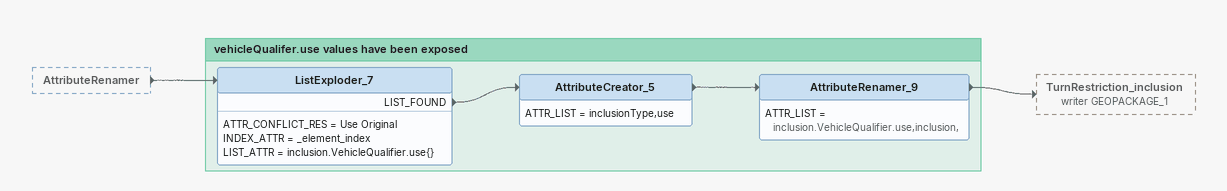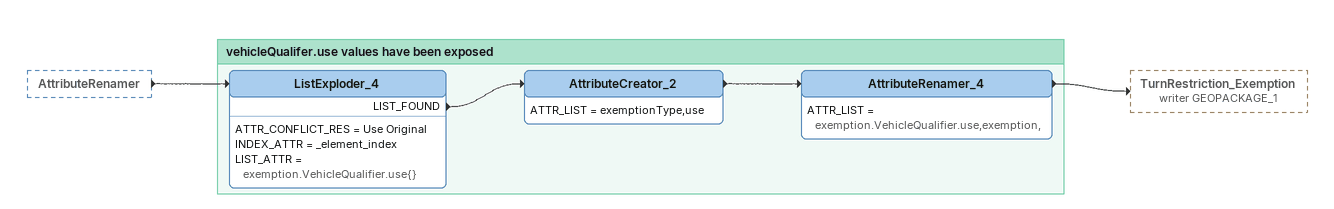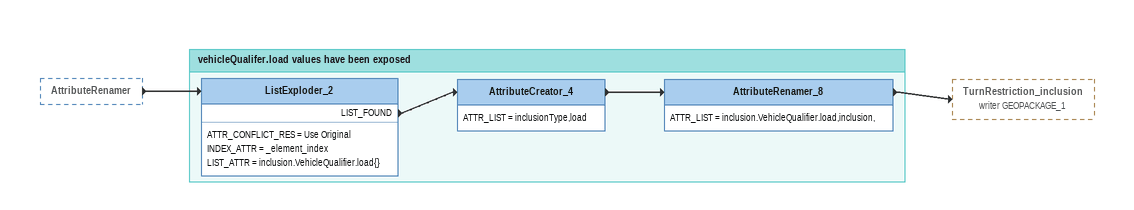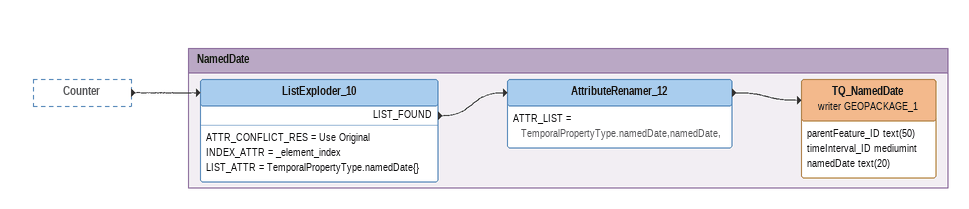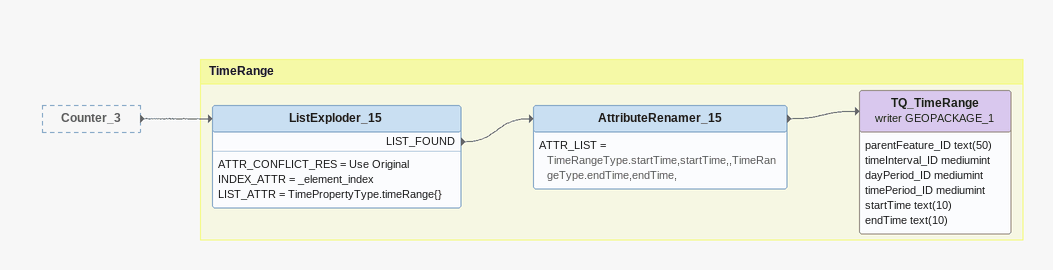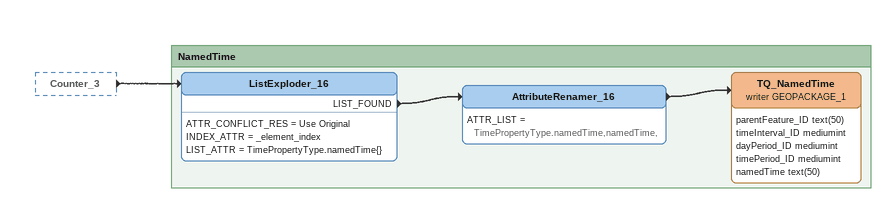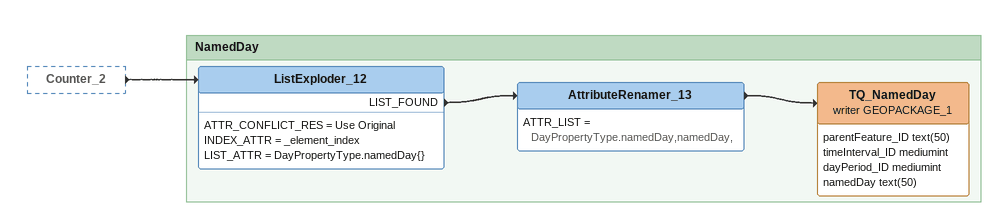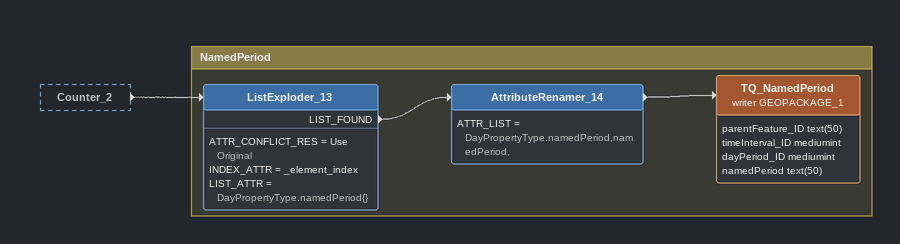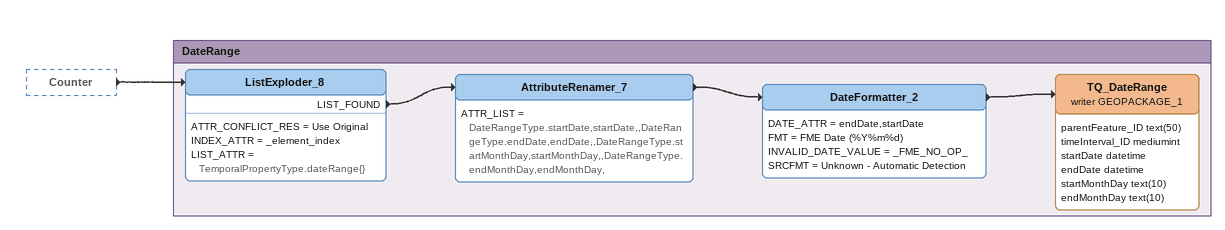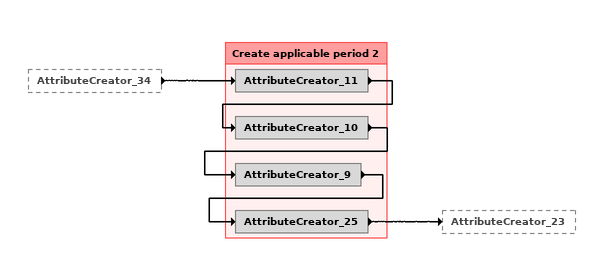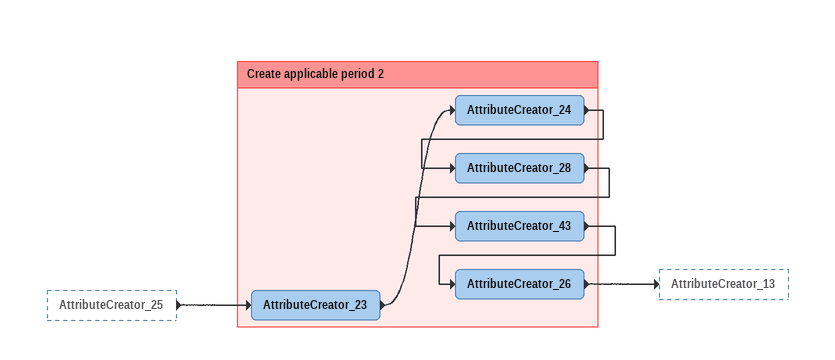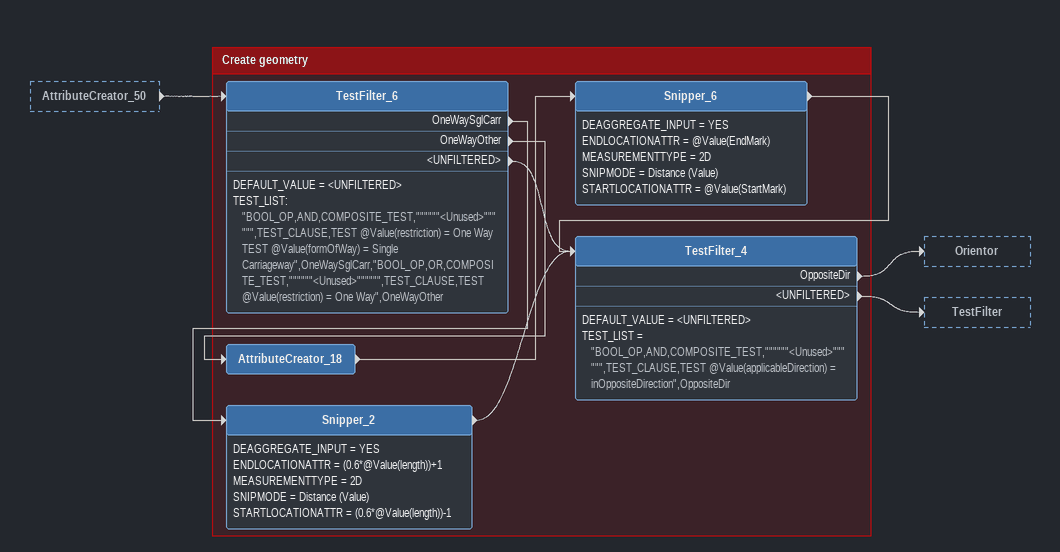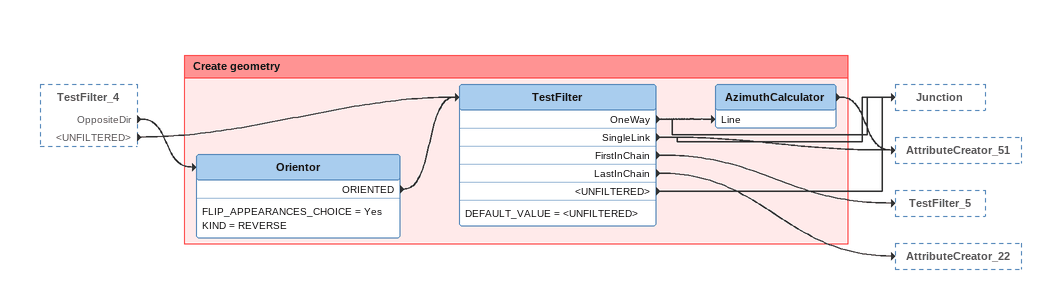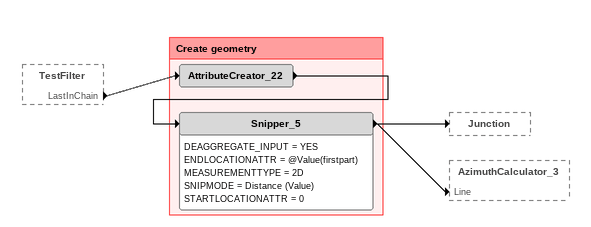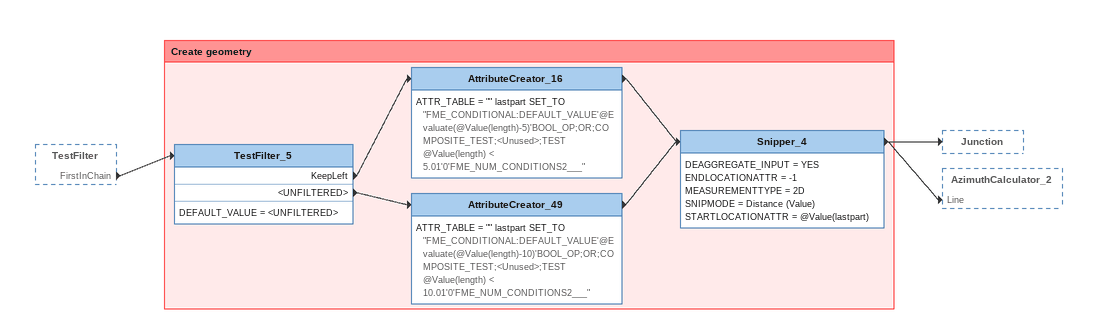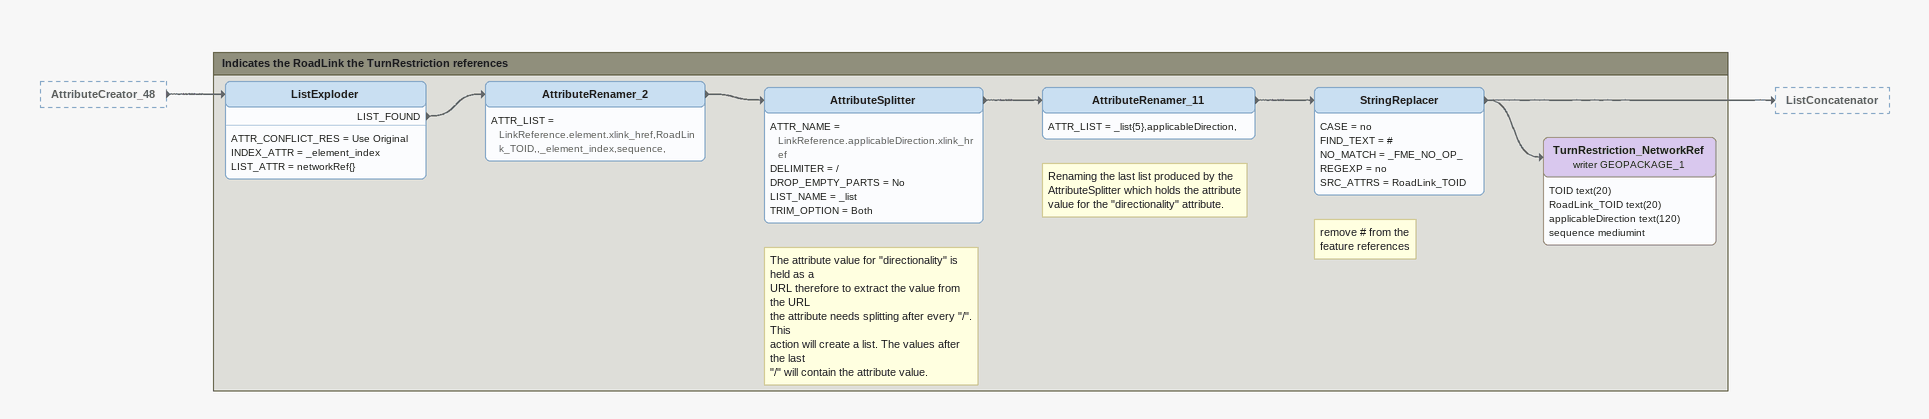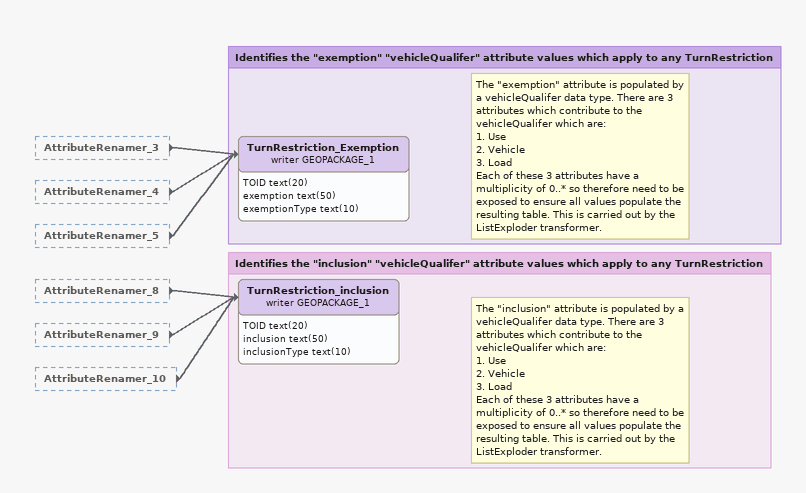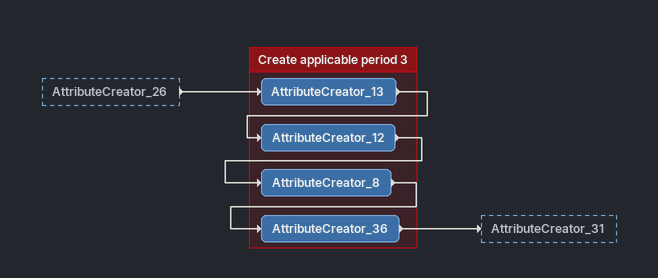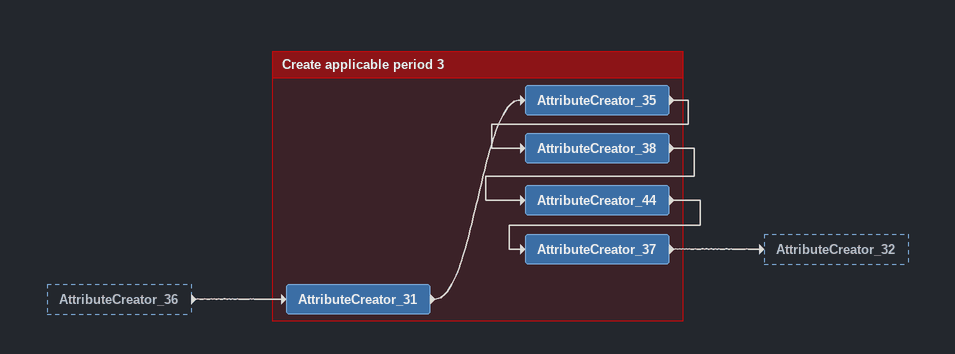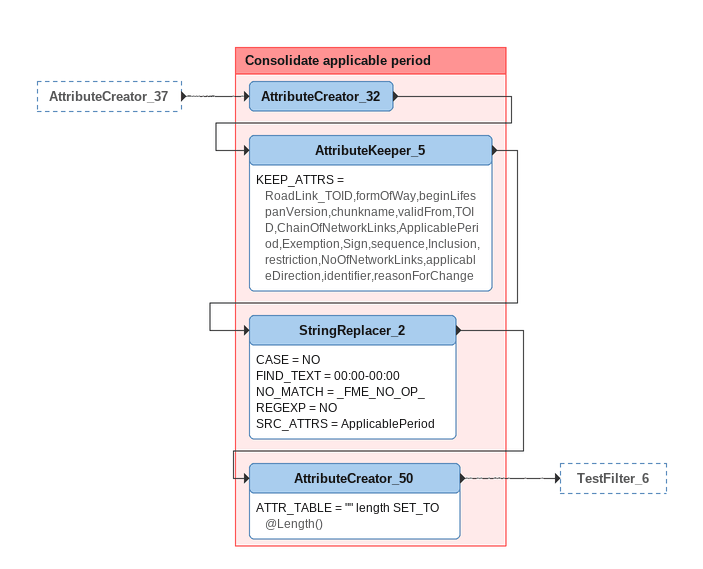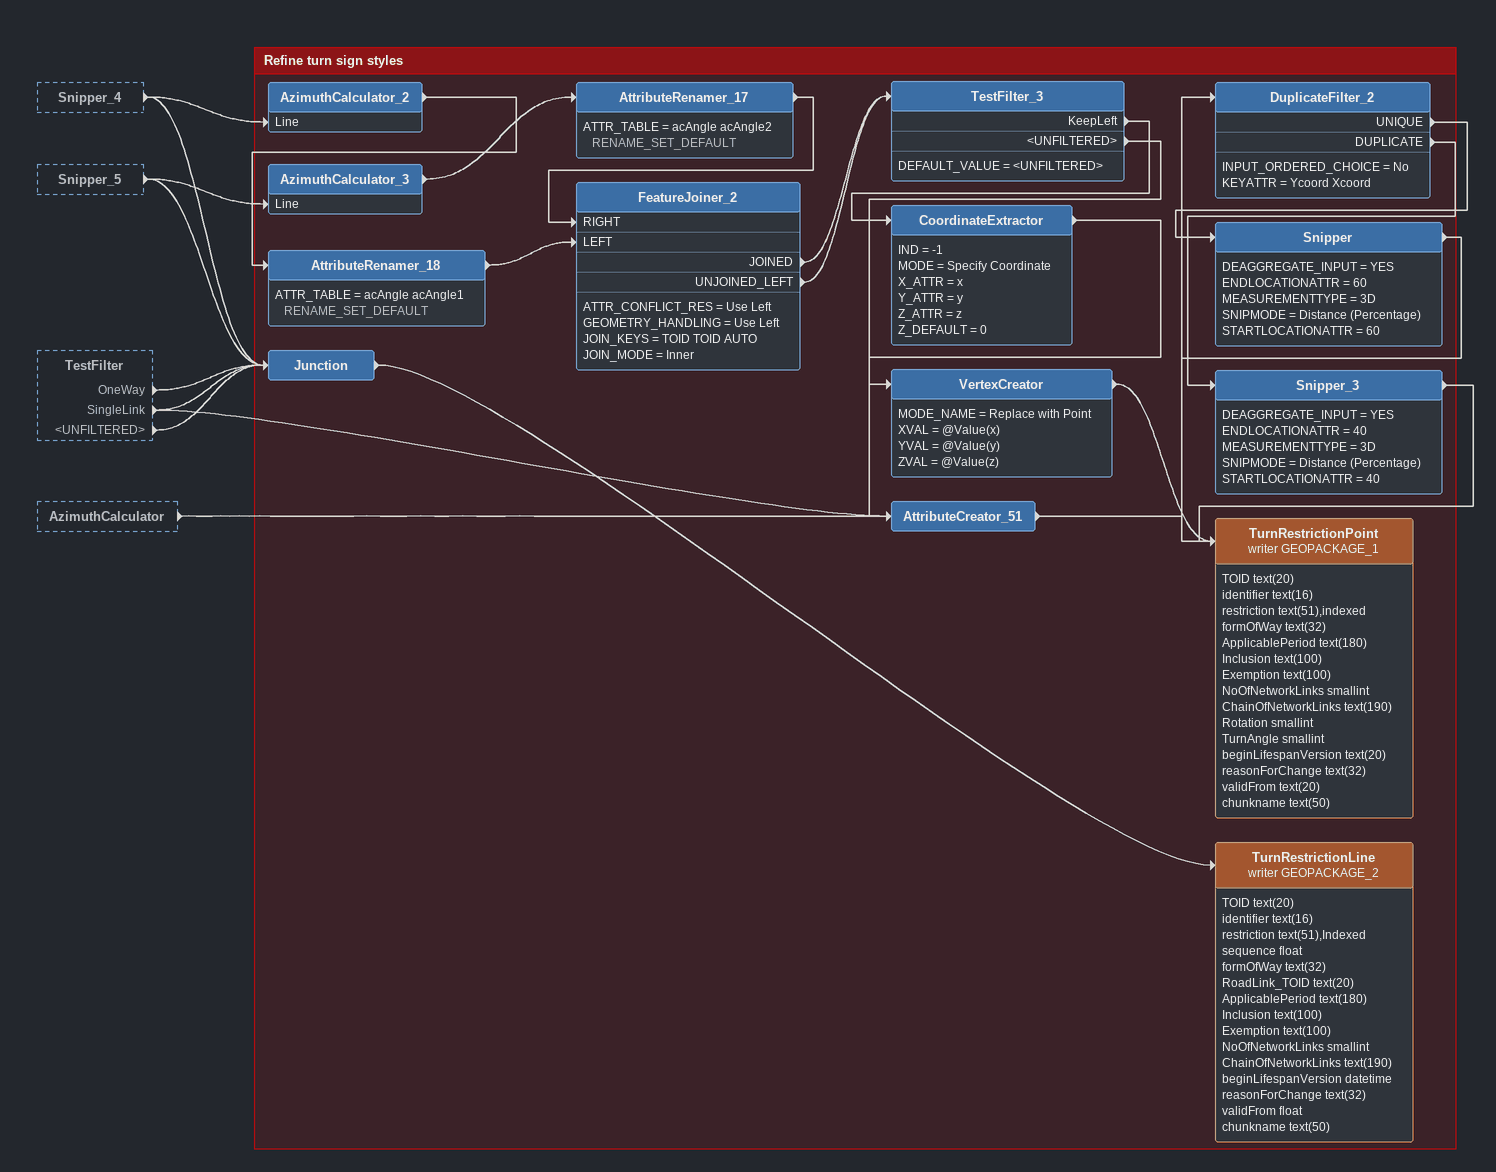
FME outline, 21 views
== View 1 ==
AttributeRenamer [outside]
    -> ListExploder_7

Bookmark: vehicleQualifer.use values have been exposed
ListExploder_7
    ATTR_CONFLICT_RES = Use Original
    INDEX_ATTR = _element_index
    LIST_ATTR = inclusion.VehicleQualifier.use{}
    LIST_FOUND -> AttributeCreator_5
AttributeCreator_5
    ATTR_LIST = inclusionType,use
    -> AttributeRenamer_9
AttributeRenamer_9
    ATTR_LIST = inclusion.VehicleQualifier.use,inclusion,
    -> TurnRestriction_inclusion (writer GEOPACKAGE_1)

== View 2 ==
AttributeRenamer [outside]
    -> ListExploder_4

Bookmark: vehicleQualifer.use values have been exposed
ListExploder_4
    ATTR_CONFLICT_RES = Use Original
    INDEX_ATTR = _element_index
    LIST_ATTR = exemption.VehicleQualifier.use{}
    LIST_FOUND -> AttributeCreator_2
AttributeCreator_2
    ATTR_LIST = exemptionType,use
    -> AttributeRenamer_4
AttributeRenamer_4
    ATTR_LIST = exemption.VehicleQualifier.use,exemption,
    -> TurnRestriction_Exemption (writer GEOPACKAGE_1)

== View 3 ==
AttributeRenamer [outside]
    -> ListExploder_2

Bookmark: vehicleQualifer.load values have been exposed
ListExploder_2
    ATTR_CONFLICT_RES = Use Original
    INDEX_ATTR = _element_index
    LIST_ATTR = inclusion.VehicleQualifier.load{}
    LIST_FOUND -> AttributeCreator_4
AttributeCreator_4
    ATTR_LIST = inclusionType,load
    -> AttributeRenamer_8
AttributeRenamer_8
    ATTR_LIST = inclusion.VehicleQualifier.load,inclusion,
    -> TurnRestriction_inclusion (writer GEOPACKAGE_1)

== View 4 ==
Counter [outside]
    -> ListExploder_10

Bookmark: NamedDate
ListExploder_10
    ATTR_CONFLICT_RES = Use Original
    INDEX_ATTR = _element_index
    LIST_ATTR = TemporalPropertyType.namedDate{}
    LIST_FOUND -> AttributeRenamer_12
AttributeRenamer_12
    ATTR_LIST = TemporalPropertyType.namedDate,namedDate,
    -> TQ_NamedDate (writer GEOPACKAGE_1)
TQ_NamedDate (writer GEOPACKAGE_1)
    attributes: parentFeature_ID text(50), timeInterval_ID mediumint, namedDate text(20)

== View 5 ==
Counter_3 [outside]
    -> ListExploder_15

Bookmark: TimeRange
ListExploder_15
    ATTR_CONFLICT_RES = Use Original
    INDEX_ATTR = _element_index
    LIST_ATTR = TimePropertyType.timeRange{}
    LIST_FOUND -> AttributeRenamer_15
AttributeRenamer_15
    ATTR_LIST = TimeRangeType.startTime,startTime,,TimeRangeType.endTime,endTime,
    -> TQ_TimeRange (writer GEOPACKAGE_1)
TQ_TimeRange (writer GEOPACKAGE_1)
    attributes: parentFeature_ID text(50), timeInterval_ID mediumint, dayPeriod_ID mediumint, timePeriod_ID mediumint, startTime text(10), endTime text(10)

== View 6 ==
Counter_3 [outside]
    -> ListExploder_16

Bookmark: NamedTime
ListExploder_16
    ATTR_CONFLICT_RES = Use Original
    INDEX_ATTR = _element_index
    LIST_ATTR = TimePropertyType.namedTime{}
    LIST_FOUND -> AttributeRenamer_16
AttributeRenamer_16
    ATTR_LIST = TimePropertyType.namedTime,namedTime,
    -> TQ_NamedTime (writer GEOPACKAGE_1)
TQ_NamedTime (writer GEOPACKAGE_1)
    attributes: parentFeature_ID text(50), timeInterval_ID mediumint, dayPeriod_ID mediumint, timePeriod_ID mediumint, namedTime text(50)

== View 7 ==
Counter_2 [outside]
    -> ListExploder_12

Bookmark: NamedDay
ListExploder_12
    ATTR_CONFLICT_RES = Use Original
    INDEX_ATTR = _element_index
    LIST_ATTR = DayPropertyType.namedDay{}
    LIST_FOUND -> AttributeRenamer_13
AttributeRenamer_13
    ATTR_LIST = DayPropertyType.namedDay,namedDay,
    -> TQ_NamedDay (writer GEOPACKAGE_1)
TQ_NamedDay (writer GEOPACKAGE_1)
    attributes: parentFeature_ID text(50), timeInterval_ID mediumint, dayPeriod_ID mediumint, namedDay text(50)

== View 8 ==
Counter_2 [outside]
    -> ListExploder_13

Bookmark: NamedPeriod
ListExploder_13
    ATTR_CONFLICT_RES = Use Original
    INDEX_ATTR = _element_index
    LIST_ATTR = DayPropertyType.namedPeriod{}
    LIST_FOUND -> AttributeRenamer_14
AttributeRenamer_14
    ATTR_LIST = DayPropertyType.namedPeriod,namedPeriod,
    -> TQ_NamedPeriod (writer GEOPACKAGE_1)
TQ_NamedPeriod (writer GEOPACKAGE_1)
    attributes: parentFeature_ID text(50), timeInterval_ID mediumint, dayPeriod_ID mediumint, namedPeriod text(50)

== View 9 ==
Counter [outside]
    -> ListExploder_8

Bookmark: DateRange
ListExploder_8
    ATTR_CONFLICT_RES = Use Original
    INDEX_ATTR = _element_index
    LIST_ATTR = TemporalPropertyType.dateRange{}
    LIST_FOUND -> AttributeRenamer_7
AttributeRenamer_7
    ATTR_LIST = DateRangeType.startDate,startDate,,DateRangeType.endDate,endDate,,DateRangeType.startMonthDay,startMonthDay,,DateRangeType.endMonthDay,endMonthDay,
    -> DateFormatter_2
DateFormatter_2
    DATE_ATTR = endDate,startDate
    FMT = FME Date (%Y%m%d)
    INVALID_DATE_VALUE = _FME_NO_OP_
    SRCFMT = Unknown - Automatic Detection
    -> TQ_DateRange (writer GEOPACKAGE_1)
TQ_DateRange (writer GEOPACKAGE_1)
    attributes: parentFeature_ID text(50), timeInterval_ID mediumint, startDate datetime, endDate datetime, startMonthDay text(10), endMonthDay text(10)

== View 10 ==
AttributeCreator_34 [outside]
    -> AttributeCreator_11

Bookmark: Create applicable period 2
AttributeCreator_11
    -> AttributeCreator_10
AttributeCreator_10
    -> AttributeCreator_9
AttributeCreator_9
    -> AttributeCreator_25
AttributeCreator_25
    -> AttributeCreator_23

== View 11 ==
AttributeCreator_25 [outside]
    -> AttributeCreator_23

Bookmark: Create applicable period 2
AttributeCreator_23
    -> AttributeCreator_24
AttributeCreator_24
    -> AttributeCreator_28
AttributeCreator_28
    -> AttributeCreator_43
AttributeCreator_43
    -> AttributeCreator_26
AttributeCreator_26
    -> AttributeCreator_13

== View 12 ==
AttributeCreator_50 [outside]
    -> TestFilter_6

Bookmark: Create geometry
TestFilter_6
    DEFAULT_VALUE = <UNFILTERED>
    TEST_LIST:
      "BOOL_OP,AND,COMPOSITE_TEST,""""""<Unused>"""""",TEST_CLAUSE,TEST @Value(restriction) = One Way
      TEST @Value(formOfWay) = Single Carriageway",OneWaySglCarr,"BOOL_OP,OR,COMPOSITE_TEST,""""""<Unused>"""""",TEST_CLAUSE,TEST @Value(restriction) = One Way",OneWayOther
    OneWaySglCarr -> Snipper_2
    OneWayOther -> AttributeCreator_18
    <UNFILTERED> -> TestFilter_4
AttributeCreator_18
    -> Snipper_6
Snipper_6
    DEAGGREGATE_INPUT = YES
    ENDLOCATIONATTR = @Value(EndMark)
    MEASUREMENTTYPE = 2D
    SNIPMODE = Distance (Value)
    STARTLOCATIONATTR = @Value(StartMark)
    -> TestFilter_4
Snipper_2
    DEAGGREGATE_INPUT = YES
    ENDLOCATIONATTR = (0.6*@Value(length))+1
    MEASUREMENTTYPE = 2D
    SNIPMODE = Distance (Value)
    STARTLOCATIONATTR = (0.6*@Value(length))-1
    -> TestFilter_4
TestFilter_4
    DEFAULT_VALUE = <UNFILTERED>
    TEST_LIST = "BOOL_OP,AND,COMPOSITE_TEST,""""""<Unused>"""""",TEST_CLAUSE,TEST @Value(applicableDirection) = inOppositeDirection",OppositeDir
    OppositeDir -> Orientor
    <UNFILTERED> -> TestFilter

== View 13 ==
TestFilter_4 [outside]
    OppositeDir -> Orientor
    <UNFILTERED> -> TestFilter

Bookmark: Create geometry
Orientor
    FLIP_APPEARANCES_CHOICE = Yes
    KIND = REVERSE
    ORIENTED -> TestFilter
TestFilter
    DEFAULT_VALUE = <UNFILTERED>
    OneWay -> AzimuthCalculator [Line]
    OneWay -> Junction
    SingleLink -> Junction
    SingleLink -> AttributeCreator_51
    FirstInChain -> TestFilter_5
    LastInChain -> AttributeCreator_22
    <UNFILTERED> -> Junction
AzimuthCalculator
    -> AttributeCreator_51

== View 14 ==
TestFilter [outside]
    LastInChain -> AttributeCreator_22

Bookmark: Create geometry
AttributeCreator_22
    -> Snipper_5
Snipper_5
    DEAGGREGATE_INPUT = YES
    ENDLOCATIONATTR = @Value(firstpart)
    MEASUREMENTTYPE = 2D
    SNIPMODE = Distance (Value)
    STARTLOCATIONATTR = 0
    -> Junction
    -> AzimuthCalculator_3 [Line]

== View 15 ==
TestFilter [outside]
    FirstInChain -> TestFilter_5

Bookmark: Create geometry
TestFilter_5
    DEFAULT_VALUE = <UNFILTERED>
    KeepLeft -> AttributeCreator_16
    <UNFILTERED> -> AttributeCreator_49
AttributeCreator_16
    ATTR_TABLE = "" lastpart SET_TO "FME_CONDITIONAL:DEFAULT_VALUE'@Evaluate(@Value(length)-5)'BOOL_OP;OR;COMPOSITE_TEST;<Unused>;TEST @Value(length) < 5.01'0'FME_NUM_CONDITIONS2___"
    -> Snipper_4
AttributeCreator_49
    ATTR_TABLE = "" lastpart SET_TO "FME_CONDITIONAL:DEFAULT_VALUE'@Evaluate(@Value(length)-10)'BOOL_OP;OR;COMPOSITE_TEST;<Unused>;TEST @Value(length) < 10.01'0'FME_NUM_CONDITIONS2___"
    -> Snipper_4
Snipper_4
    DEAGGREGATE_INPUT = YES
    ENDLOCATIONATTR = -1
    MEASUREMENTTYPE = 2D
    SNIPMODE = Distance (Value)
    STARTLOCATIONATTR = @Value(lastpart)
    -> Junction
    -> AzimuthCalculator_2 [Line]

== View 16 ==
AttributeCreator_48 [outside]
    -> ListExploder

Bookmark: Indicates the RoadLink the TurnRestriction references
ListExploder
    ATTR_CONFLICT_RES = Use Original
    INDEX_ATTR = _element_index
    LIST_ATTR = networkRef{}
    LIST_FOUND -> AttributeRenamer_2
AttributeRenamer_2
    ATTR_LIST = LinkReference.element.xlink_href,RoadLink_TOID,,_element_index,sequence,
    -> AttributeSplitter
Note: The attribute value for "directionality" is held as a / URL therefore to extract the value from the URL / the attribute needs splitting after every "/". This / action will create a list. The values after the last / "/" will contain the attribute value.
AttributeSplitter
    ATTR_NAME = LinkReference.applicableDirection.xlink_href
    DELIMITER = /
    DROP_EMPTY_PARTS = No
    LIST_NAME = _list
    TRIM_OPTION = Both
    -> AttributeRenamer_11
Note: Renaming the last list produced by the / AttributeSplitter which holds the attribute / value for the "directionality" attribute.
AttributeRenamer_11
    ATTR_LIST = _list{5},applicableDirection,
    -> StringReplacer
Note: remove # from the / feature references
StringReplacer
    CASE = no
    FIND_TEXT = #
    NO_MATCH = _FME_NO_OP_
    REGEXP = no
    SRC_ATTRS = RoadLink_TOID
    -> TurnRestriction_NetworkRef (writer GEOPACKAGE_1)
    -> ListConcatenator
TurnRestriction_NetworkRef (writer GEOPACKAGE_1)
    attributes: TOID text(20), RoadLink_TOID text(20), applicableDirection text(120), sequence mediumint

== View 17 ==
AttributeRenamer_3 [outside]
    -> TurnRestriction_Exemption (writer GEOPACKAGE_1)
AttributeRenamer_4 [outside]
    -> TurnRestriction_Exemption (writer GEOPACKAGE_1)
AttributeRenamer_5 [outside]
    -> TurnRestriction_Exemption (writer GEOPACKAGE_1)
AttributeRenamer_8 [outside]
    -> TurnRestriction_inclusion (writer GEOPACKAGE_1)
AttributeRenamer_9 [outside]
    -> TurnRestriction_inclusion (writer GEOPACKAGE_1)
AttributeRenamer_10 [outside]
    -> TurnRestriction_inclusion (writer GEOPACKAGE_1)

Bookmark: Identifies the "exemption" "vehicleQualifer" attribute values which apply to any TurnRestriction
Note: The "exemption" attribute is populated by a vehicleQualifer data type. There are 3 attributes which contribute to the vehicleQualifer which are: / 1. Use / 2. Vehicle / 3. Load / Each of these 3 attributes have a multiplicity of 0..* so therefore need to be exposed to ensure all values populate the resulting table. This is carried out by the ListExploder transformer.
TurnRestriction_Exemption (writer GEOPACKAGE_1)
    attributes: TOID text(20), exemption text(50), exemptionType text(10)

Bookmark: Identifies the "inclusion" "vehicleQualifer" attribute values which apply to any TurnRestriction
Note: The "inclusion" attribute is populated by a vehicleQualifer data type. There are 3 attributes which contribute to the vehicleQualifer which are: / 1. Use / 2. Vehicle / 3. Load / Each of these 3 attributes have a multiplicity of 0..* so therefore need to be exposed to ensure all values populate the resulting table. This is carried out by the ListExploder transformer.
TurnRestriction_inclusion (writer GEOPACKAGE_1)
    attributes: TOID text(20), inclusion text(50), inclusionType text(10)

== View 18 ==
AttributeCreator_26 [outside]
    -> AttributeCreator_13

Bookmark: Create applicable period 3
AttributeCreator_13
    -> AttributeCreator_12
AttributeCreator_12
    -> AttributeCreator_8
AttributeCreator_8
    -> AttributeCreator_36
AttributeCreator_36
    -> AttributeCreator_31

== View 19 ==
AttributeCreator_36 [outside]
    -> AttributeCreator_31

Bookmark: Create applicable period 3
AttributeCreator_31
    -> AttributeCreator_35
AttributeCreator_35
    -> AttributeCreator_38
AttributeCreator_38
    -> AttributeCreator_44
AttributeCreator_44
    -> AttributeCreator_37
AttributeCreator_37
    -> AttributeCreator_32

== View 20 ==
AttributeCreator_37 [outside]
    -> AttributeCreator_32

Bookmark: Consolidate applicable period
AttributeCreator_32
    -> AttributeKeeper_5
AttributeKeeper_5
    KEEP_ATTRS = RoadLink_TOID,formOfWay,beginLifespanVersion,chunkname,validFrom,TOID,ChainOfNetworkLinks,ApplicablePeriod,Exemption,Sign,sequence,Inclusion,restriction,NoOfNetworkLinks,applicableDirection,identifier,reasonForChange
    -> StringReplacer_2
StringReplacer_2
    CASE = NO
    FIND_TEXT = 00:00-00:00
    NO_MATCH = _FME_NO_OP_
    REGEXP = NO
    SRC_ATTRS = ApplicablePeriod
    -> AttributeCreator_50
AttributeCreator_50
    ATTR_TABLE = "" length SET_TO @Length()
    -> TestFilter_6

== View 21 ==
Snipper_4 [outside]
    -> Junction
    -> AzimuthCalculator_2 [Line]
Snipper_5 [outside]
    -> Junction
    -> AzimuthCalculator_3 [Line]
TestFilter [outside]
    OneWay -> Junction
    SingleLink -> Junction
    SingleLink -> AttributeCreator_51
    <UNFILTERED> -> Junction
AzimuthCalculator [outside]
    -> AttributeCreator_51

Bookmark: Refine turn sign styles
AzimuthCalculator_3
    -> AttributeRenamer_17
AttributeRenamer_17
    ATTR_TABLE = acAngle acAngle2 RENAME_SET_DEFAULT
    -> FeatureJoiner_2 [RIGHT]
AzimuthCalculator_2
    -> AttributeRenamer_18
AttributeRenamer_18
    ATTR_TABLE = acAngle acAngle1 RENAME_SET_DEFAULT
    -> FeatureJoiner_2 [LEFT]
FeatureJoiner_2
    ATTR_CONFLICT_RES = Use Left
    GEOMETRY_HANDLING = Use Left
    JOIN_KEYS = TOID TOID AUTO
    JOIN_MODE = Inner
    JOINED -> TestFilter_3
    UNJOINED_LEFT -> TestFilter_3
TestFilter_3
    DEFAULT_VALUE = <UNFILTERED>
    KeepLeft -> CoordinateExtractor
    <UNFILTERED> -> AttributeCreator_51
CoordinateExtractor
    IND = -1
    MODE = Specify Coordinate
    X_ATTR = x
    Y_ATTR = y
    Z_ATTR = z
    Z_DEFAULT = 0
    -> VertexCreator
VertexCreator
    MODE_NAME = Replace with Point
    XVAL = @Value(x)
    YVAL = @Value(y)
    ZVAL = @Value(z)
    -> TurnRestrictionPoint (writer GEOPACKAGE_1)
AttributeCreator_51
    -> DuplicateFilter_2
DuplicateFilter_2
    INPUT_ORDERED_CHOICE = No
    KEYATTR = Ycoord Xcoord
    UNIQUE -> Snipper
    DUPLICATE -> Snipper_3
Snipper
    DEAGGREGATE_INPUT = YES
    ENDLOCATIONATTR = 60
    MEASUREMENTTYPE = 3D
    SNIPMODE = Distance (Percentage)
    STARTLOCATIONATTR = 60
    -> TurnRestrictionPoint (writer GEOPACKAGE_1)
Snipper_3
    DEAGGREGATE_INPUT = YES
    ENDLOCATIONATTR = 40
    MEASUREMENTTYPE = 3D
    SNIPMODE = Distance (Percentage)
    STARTLOCATIONATTR = 40
    -> TurnRestrictionPoint (writer GEOPACKAGE_1)
TurnRestrictionPoint (writer GEOPACKAGE_1)
    attributes: TOID text(20), identifier text(16), restriction text(51),indexed, formOfWay text(32), ApplicablePeriod text(180), Inclusion text(100), Exemption text(100), NoOfNetworkLinks smallint, ChainOfNetworkLinks text(190), Rotation smallint, TurnAngle smallint, beginLifespanVersion text(20), reasonForChange text(32), validFrom text(20), chunkname text(50)
Junction
    -> TurnRestrictionLine (writer GEOPACKAGE_2)
TurnRestrictionLine (writer GEOPACKAGE_2)
    attributes: TOID text(20), identifier text(16), restriction text(51),Indexed, sequence float, formOfWay text(32), RoadLink_TOID text(20), ApplicablePeriod text(180), Inclusion text(100), Exemption text(100), NoOfNetworkLinks smallint, ChainOfNetworkLinks text(190), beginLifespanVersion datetime, reasonForChange text(32), validFrom float, chunkname text(50)
